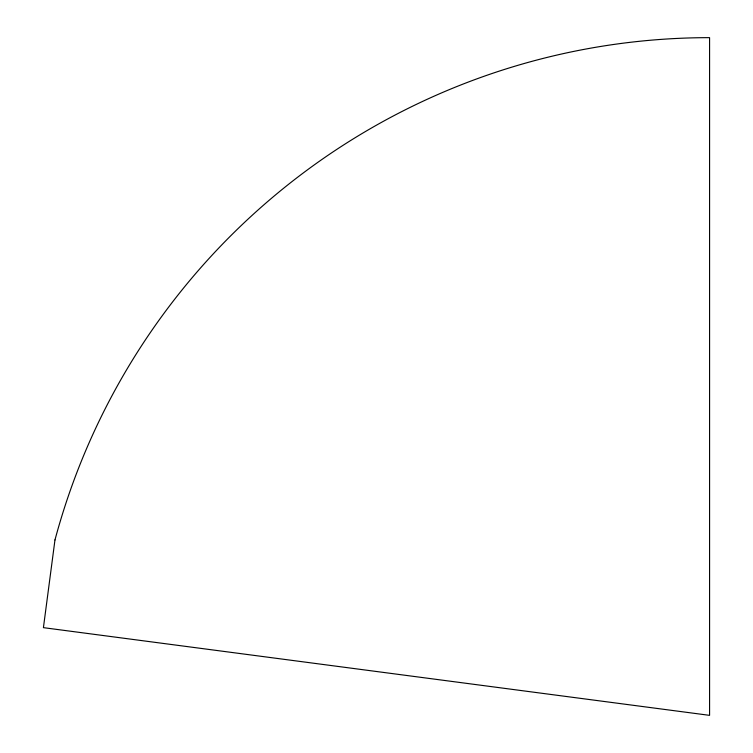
<?xml version="1.0" encoding="UTF-8"?>
<svg xmlns="http://www.w3.org/2000/svg" width="753" height="753" viewBox="0 0 753 753"><rect width="100%" height="100%" fill="white"/><g stroke="black" fill="none" stroke-linecap="round" stroke-linejoin="round"><path stroke-width="1.13" d="M54.969 539.948L43.42 627.654L709.58 715.35L709.58 37.65A677.7 677.7 0 0 0 54.969 539.948"/></g></svg>
